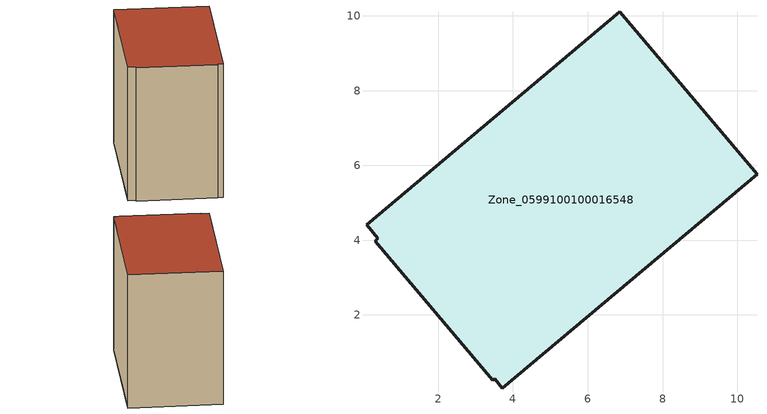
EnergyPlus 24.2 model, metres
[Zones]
Zone_0599100100016548
 floor ground (C_G): 6.86,10.11 10.53,5.76 3.71,0.04 3.51,0.29 3.46,0.25 0.32,3.97 0.39,4.05 0.08,4.42 z0
 wall outside (C_F): 10.53,5.76 6.86,10.11 0.08,4.42 0.39,4.05 0.32,3.97 3.46,0.25 3.51,0.29 3.71,0.04 10.53,5.76 z0:8.59
 roof outside (C_R): 0.39,4.05 0.32,3.97 3.46,0.25 3.51,0.29 3.71,0.04 10.53,5.76 6.86,10.11 0.08,4.42 z8.59
[BUILDING]
Pand.0599100100016548: North Axis=0; Terrain=City; Loads Convergence Tolerance Value=0.04; Temperature Convergence Tolerance Value=0.4; Solar Distribution=FullExterior; Maximum Number of Warmup Days=25; Minimum Number of Warmup Days=1
[Site:Location]
Rotterdam.The.Hague.AP_ZH_NLD Design_Conditions: Latitude=51.96; Longitude=4.45; Time Zone=1; Elevation=-4.5
[SITE:GROUNDTEMPERATURE:BUILDINGSURFACE]
18, 18, 18, 18, 18, 18, 18, 18, 18, 18, 18, 18
[MATERIAL] Thermal Absorptance=0.9; Solar Absorptance=0.7; Visible Absorptance=0.7
Name | Roughness | Thickness | Conductivity | Density | Specific Heat
G.TI.2015-2018 | MediumSmooth | 0.15 | 0.0428571 | 540 | 1210
F.TI.2015-2018 | Rough | 0.3 | 0.0666667 | 1920 | 840
R.TI.2015-2018 | MediumRough | 0.2 | 0.0333333 | 1500 | 1000
[CONSTRUCTION]
C_G: G.TI.2015-2018
C_F: F.TI.2015-2018
C_R: R.TI.2015-2018
[ZONE]
Zone_0599100100016548: Type=1; Multiplier=1; Ceiling Height=Autocalculate; Volume=Autocalculate; Floor Area=autocalculate; Part of Total Floor Area=Yes
[ZONEINFILTRATION:DESIGNFLOWRATE]
Infil_Zone_0599100100016548: Zone or ZoneList or Space or SpaceList=Zone_0599100100016548; Schedule=AlwaysOn; Design Flow Rate Calculation Method=Flow/Area; Flow Rate per Floor Area=0.0015; Constant Term Coefficient=1; Temperature Term Coefficient=0; Velocity Term Coefficient=0; Velocity Squared Term Coefficient=0
[HVACTEMPLATE:ZONE:IDEALLOADSAIRSYSTEM]
Zone_0599100100016548: Maximum Heating Supply Air Temperature=50; Minimum Cooling Supply Air Temperature=13; Maximum Heating Supply Air Humidity Ratio=0.0156; Minimum Cooling Supply Air Humidity Ratio=0.0077; Heating Limit=NoLimit; Cooling Limit=NoLimit; Dehumidification Control Type=ConstantSensibleHeatRatio; Cooling Sensible Heat Ratio=0.7; Dehumidification Setpoint=60; Humidification Control Type=None; Humidification Setpoint=30; Outdoor Air Method=None; Outdoor Air Flow Rate per Person=0.00944; Outdoor Air Flow Rate per Zone Floor Area=0; Outdoor Air Flow Rate per Zone=0; Demand Controlled Ventilation Type=None; Outdoor Air Economizer Type=NoEconomizer; Heat Recovery Type=None; Sensible Heat Recovery Effectiveness=0.7; Latent Heat Recovery Effectiveness=0.65
[ZONECONTROL:THERMOSTAT]
ThermostatControl_Zone_0599100100016548: Zone or ZoneList=Zone_0599100100016548; Control Type Schedule=DualSetpointControlType; Control 1=Thermostat_Zone_0599100100016548; Temperature Difference Between Cutout And Setpoint=0
[THERMOSTATSETPOINT:DUALSETPOINT]
Thermostat_Zone_0599100100016548: Heating Setpoint Temperature Schedule=HeatingSetpoint_Zone_0599100100016548; Cooling Setpoint Temperature Schedule=CoolingSetpoint_Zone_0599100100016548
[SCHEDULE:COMPACT]
HeatingSetpoint_Zone_0599100100016548: Through: 12/31, For: AllDays, Until: 24:00, 21
CoolingSetpoint_Zone_0599100100016548: Through: 12/31, For: AllDays, Until: 24:00, 24
DualSetpointControlType: Through: 12/31, For: AllDays, Until: 24:00, 4
AlwaysOn: Through: 12/31, For: AllDays, Until: 24:00, 1
